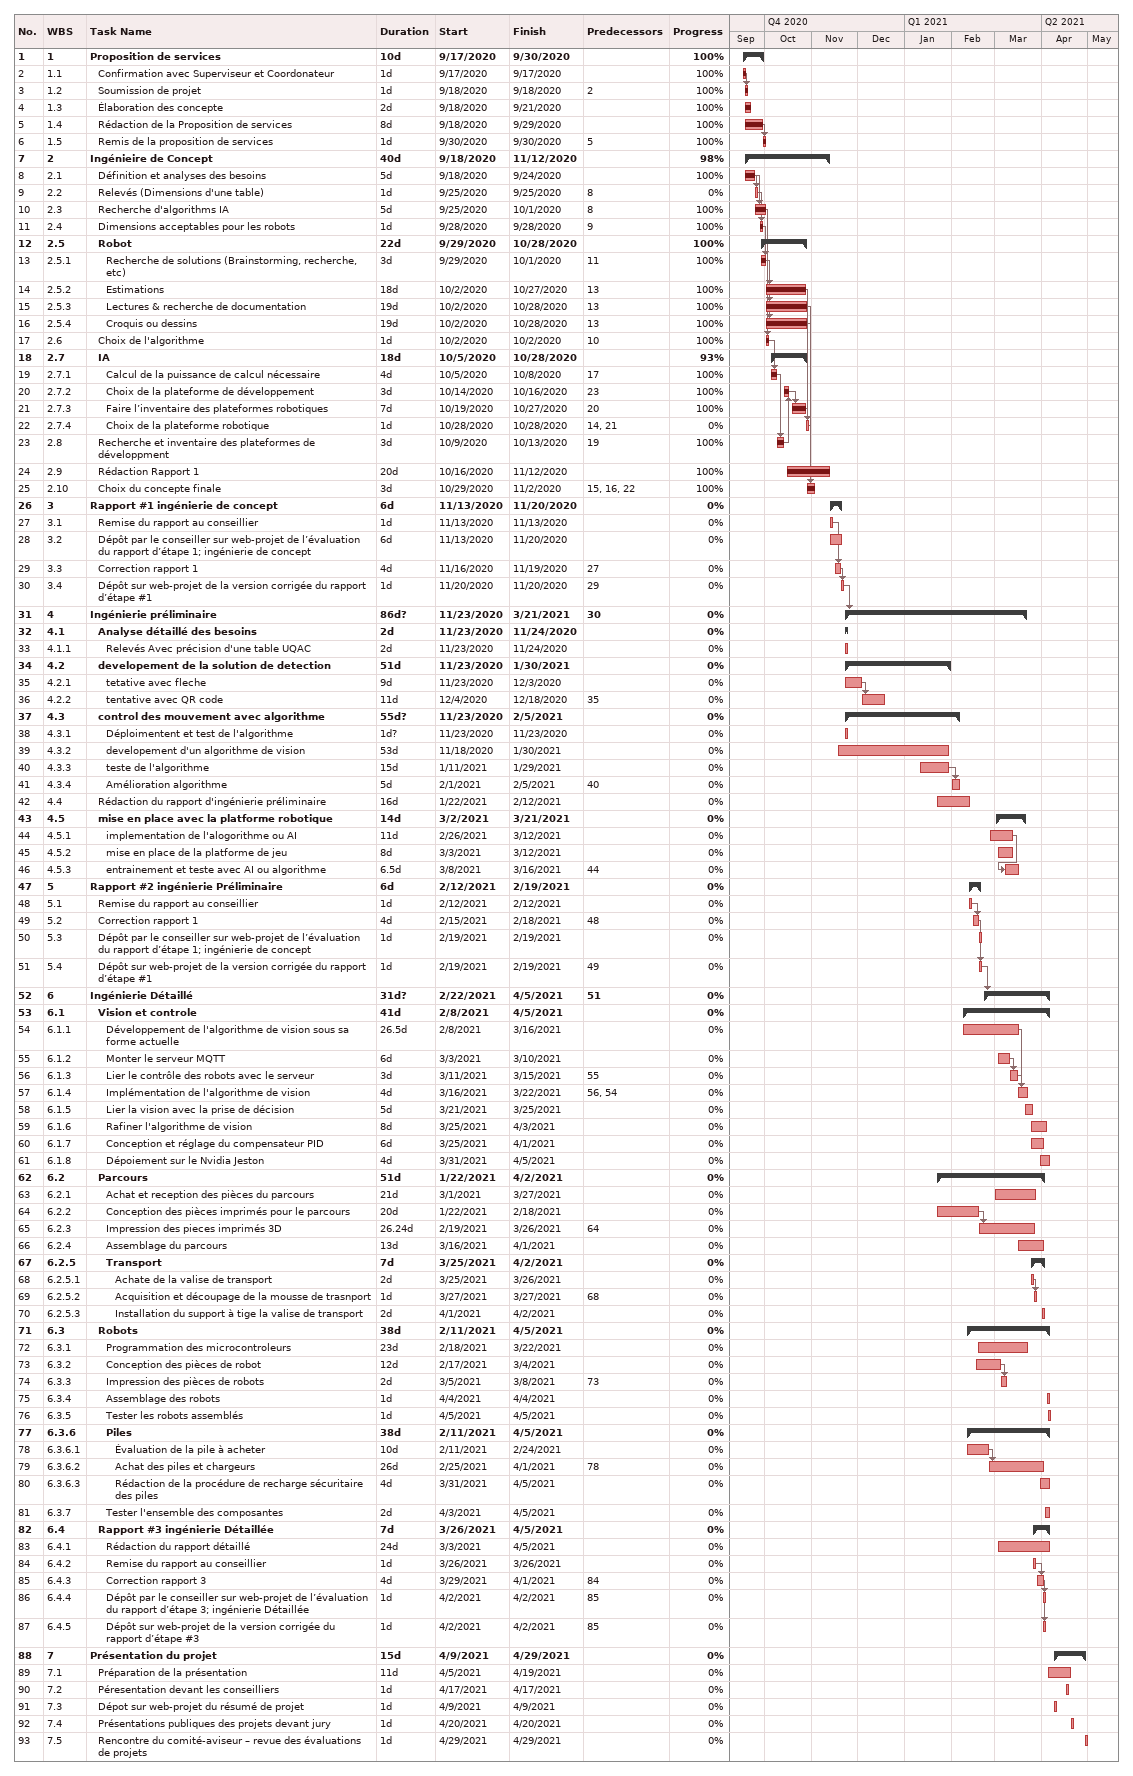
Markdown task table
| ID | WBS | Task | Duration | Start | Finish | Predecessors | % complete |
|---|---|---|---|---|---|---|---|
| 1 | 1 | **Proposition de services** | 10d | 2020-09-17 | 2020-09-30 |  | 100 |
| 2 | 1.1 | Confirmation avec Superviseur et Coordonateur | 1d | 2020-09-17 | 2020-09-17 |  | 100 |
| 3 | 1.2 | Soumission de projet | 1d | 2020-09-18 | 2020-09-18 | 2 | 100 |
| 4 | 1.3 | Élaboration des concepte | 2d | 2020-09-18 | 2020-09-21 |  | 100 |
| 5 | 1.4 | Rédaction de la Proposition de services | 8d | 2020-09-18 | 2020-09-29 |  | 100 |
| 6 | 1.5 | Remis de la proposition de services | 1d | 2020-09-30 | 2020-09-30 | 5 | 100 |
| 7 | 2 | **Ingénieire de Concept** | 40d | 2020-09-18 | 2020-11-12 |  | 98 |
| 8 | 2.1 | Définition et analyses des besoins | 5d | 2020-09-18 | 2020-09-24 |  | 100 |
| 9 | 2.2 | Relevés (Dimensions d'une table) | 1d | 2020-09-25 | 2020-09-25 | 8 | 0 |
| 10 | 2.3 | Recherche d'algorithms IA | 5d | 2020-09-25 | 2020-10-01 | 8 | 100 |
| 11 | 2.4 | Dimensions acceptables pour les robots | 1d | 2020-09-28 | 2020-09-28 | 9 | 100 |
| 12 | 2.5 | **Robot** | 22d | 2020-09-29 | 2020-10-28 |  | 100 |
| 13 | 2.5.1 | Recherche de solutions (Brainstorming, recherche, etc) | 3d | 2020-09-29 | 2020-10-01 | 11 | 100 |
| 14 | 2.5.2 | Estimations | 18d | 2020-10-02 | 2020-10-27 | 13 | 100 |
| 15 | 2.5.3 | Lectures & recherche de documentation | 19d | 2020-10-02 | 2020-10-28 | 13 | 100 |
| 16 | 2.5.4 | Croquis ou dessins | 19d | 2020-10-02 | 2020-10-28 | 13 | 100 |
| 17 | 2.6 | Choix de l'algorithme | 1d | 2020-10-02 | 2020-10-02 | 10 | 100 |
| 18 | 2.7 | **IA** | 18d | 2020-10-05 | 2020-10-28 |  | 93 |
| 19 | 2.7.1 | Calcul de la puissance de calcul nécessaire | 4d | 2020-10-05 | 2020-10-08 | 17 | 100 |
| 20 | 2.7.2 | Choix de la plateforme de développement | 3d | 2020-10-14 | 2020-10-16 | 23 | 100 |
| 21 | 2.7.3 | Faire l’inventaire des plateformes robotiques | 7d | 2020-10-19 | 2020-10-27 | 20 | 100 |
| 22 | 2.7.4 | Choix de la plateforme robotique | 1d | 2020-10-28 | 2020-10-28 | 14, 21 | 0 |
| 23 | 2.8 | Recherche et inventaire des plateformes de développment | 3d | 2020-10-09 | 2020-10-13 | 19 | 100 |
| 24 | 2.9 | Rédaction Rapport 1 | 20d | 2020-10-16 | 2020-11-12 |  | 100 |
| 25 | 2.10 | Choix du concepte finale | 3d | 2020-10-29 | 2020-11-02 | 15, 16, 22 | 100 |
| 26 | 3 | **Rapport #1 ingénierie de concept** | 6d | 2020-11-13 | 2020-11-20 |  | 0 |
| 27 | 3.1 | Remise du rapport au conseillier | 1d | 2020-11-13 | 2020-11-13 |  | 0 |
| 28 | 3.2 | Dépôt par le conseiller sur web-projet de l’évaluation du rapport d’étape 1; ingénierie de concept | 6d | 2020-11-13 | 2020-11-20 |  | 0 |
| 29 | 3.3 | Correction rapport 1 | 4d | 2020-11-16 | 2020-11-19 | 27 | 0 |
| 30 | 3.4 | Dépôt sur web-projet de la version corrigée du rapport d’étape #1 | 1d | 2020-11-20 | 2020-11-20 | 29 | 0 |
| 31 | 4 | **Ingénierie préliminaire** | 86d? | 2020-11-23 | 2021-03-21 | 30 | 0 |
| 32 | 4.1 | **Analyse détaillé des besoins** | 2d | 2020-11-23 | 2020-11-24 |  | 0 |
| 33 | 4.1.1 | Relevés Avec précision d'une table UQAC | 2d | 2020-11-23 | 2020-11-24 |  | 0 |
| 34 | 4.2 | **developement de la solution de detection** | 51d | 2020-11-23 | 2021-01-30 |  | 0 |
| 35 | 4.2.1 | tetative avec fleche | 9d | 2020-11-23 | 2020-12-03 |  | 0 |
| 36 | 4.2.2 | tentative avec QR code | 11d | 2020-12-04 | 2020-12-18 | 35 | 0 |
| 37 | 4.3 | **control des mouvement avec algorithme** | 55d? | 2020-11-23 | 2021-02-05 |  | 0 |
| 38 | 4.3.1 | Déploimentent et test de l'algorithme | 1d? | 2020-11-23 | 2020-11-23 |  | 0 |
| 39 | 4.3.2 | developement d'un algorithme de vision | 53d | 2020-11-18 | 2021-01-30 |  | 0 |
| 40 | 4.3.3 | teste de l'algorithme | 15d | 2021-01-11 | 2021-01-29 |  | 0 |
| 41 | 4.3.4 | Amélioration algorithme | 5d | 2021-02-01 | 2021-02-05 | 40 | 0 |
| 42 | 4.4 | Rédaction du rapport d'ingénierie préliminaire | 16d | 2021-01-22 | 2021-02-12 |  | 0 |
| 43 | 4.5 | **mise en place avec la platforme robotique** | 14d | 2021-03-02 | 2021-03-21 |  | 0 |
| 44 | 4.5.1 | implementation de l'alogorithme ou AI | 11d | 2021-02-26 | 2021-03-12 |  | 0 |
| 45 | 4.5.2 | mise en place de la platforme de jeu | 8d | 2021-03-03 | 2021-03-12 |  | 0 |
| 46 | 4.5.3 | entrainement et teste avec AI ou algorithme | 6.5d | 2021-03-08 | 2021-03-16 | 44 | 0 |
| 47 | 5 | **Rapport #2 ingénierie Préliminaire** | 6d | 2021-02-12 | 2021-02-19 |  | 0 |
| 48 | 5.1 | Remise du rapport au conseillier | 1d | 2021-02-12 | 2021-02-12 |  | 0 |
| 49 | 5.2 | Correction rapport 1 | 4d | 2021-02-15 | 2021-02-18 | 48 | 0 |
| 50 | 5.3 | Dépôt par le conseiller sur web-projet de l’évaluation du rapport d’étape 1; ingénierie de concept | 1d | 2021-02-19 | 2021-02-19 |  | 0 |
| 51 | 5.4 | Dépôt sur web-projet de la version corrigée du rapport d’étape #1 | 1d | 2021-02-19 | 2021-02-19 | 49 | 0 |
| 52 | 6 | **Ingénierie Détaillé** | 31d? | 2021-02-22 | 2021-04-05 | 51 | 0 |
| 53 | 6.1 | **Vision et controle** | 41d | 2021-02-08 | 2021-04-05 |  | 0 |
| 54 | 6.1.1 | Développement de l'algorithme de vision sous sa forme actuelle | 26.5d | 2021-02-08 | 2021-03-16 |  | 0 |
| 55 | 6.1.2 | Monter le serveur MQTT | 6d | 2021-03-03 | 2021-03-10 |  | 0 |
| 56 | 6.1.3 | Lier le contrôle des robots avec le serveur | 3d | 2021-03-11 | 2021-03-15 | 55 | 0 |
| 57 | 6.1.4 | Implémentation de l'algorithme de vision | 4d | 2021-03-16 | 2021-03-22 | 56, 54 | 0 |
| 58 | 6.1.5 | Lier la vision avec la prise de décision | 5d | 2021-03-21 | 2021-03-25 |  | 0 |
| 59 | 6.1.6 | Rafiner l'algorithme de vision | 8d | 2021-03-25 | 2021-04-03 |  | 0 |
| 60 | 6.1.7 | Conception et réglage du compensateur PID | 6d | 2021-03-25 | 2021-04-01 |  | 0 |
| 61 | 6.1.8 | Dépoiement sur le Nvidia Jeston | 4d | 2021-03-31 | 2021-04-05 |  | 0 |
| 62 | 6.2 | **Parcours** | 51d | 2021-01-22 | 2021-04-02 |  | 0 |
| 63 | 6.2.1 | Achat et reception des pièces du parcours | 21d | 2021-03-01 | 2021-03-27 |  | 0 |
| 64 | 6.2.2 | Conception des pièces imprimés pour le parcours | 20d | 2021-01-22 | 2021-02-18 |  | 0 |
| 65 | 6.2.3 | Impression des pieces imprimés 3D | 26.24d | 2021-02-19 | 2021-03-26 | 64 | 0 |
| 66 | 6.2.4 | Assemblage du parcours | 13d | 2021-03-16 | 2021-04-01 |  | 0 |
| 67 | 6.2.5 | **Transport** | 7d | 2021-03-25 | 2021-04-02 |  | 0 |
| 68 | 6.2.5.1 | Achate de la valise de transport | 2d | 2021-03-25 | 2021-03-26 |  | 0 |
| 69 | 6.2.5.2 | Acquisition et découpage de la mousse de trasnport | 1d | 2021-03-27 | 2021-03-27 | 68 | 0 |
| 70 | 6.2.5.3 | Installation du support à tige la valise de transport | 2d | 2021-04-01 | 2021-04-02 |  | 0 |
| 71 | 6.3 | **Robots** | 38d | 2021-02-11 | 2021-04-05 |  | 0 |
| 72 | 6.3.1 | Programmation des microcontroleurs | 23d | 2021-02-18 | 2021-03-22 |  | 0 |
| 73 | 6.3.2 | Conception des pièces de robot | 12d | 2021-02-17 | 2021-03-04 |  | 0 |
| 74 | 6.3.3 | Impression des pièces de robots | 2d | 2021-03-05 | 2021-03-08 | 73 | 0 |
| 75 | 6.3.4 | Assemblage des robots | 1d | 2021-04-04 | 2021-04-04 |  | 0 |
| 76 | 6.3.5 | Tester les robots assemblés | 1d | 2021-04-05 | 2021-04-05 |  | 0 |
| 77 | 6.3.6 | **Piles** | 38d | 2021-02-11 | 2021-04-05 |  | 0 |
| 78 | 6.3.6.1 | Évaluation de la pile à acheter | 10d | 2021-02-11 | 2021-02-24 |  | 0 |
| 79 | 6.3.6.2 | Achat des piles et chargeurs | 26d | 2021-02-25 | 2021-04-01 | 78 | 0 |
| 80 | 6.3.6.3 | Rédaction de la procédure de recharge sécuritaire des piles | 4d | 2021-03-31 | 2021-04-05 |  | 0 |
| 81 | 6.3.7 | Tester l'ensemble des composantes | 2d | 2021-04-03 | 2021-04-05 |  | 0 |
| 82 | 6.4 | **Rapport #3 ingénierie Détaillée** | 7d | 2021-03-26 | 2021-04-05 |  | 0 |
| 83 | 6.4.1 | Rédaction du rapport détaillé | 24d | 2021-03-03 | 2021-04-05 |  | 0 |
| 84 | 6.4.2 | Remise du rapport au conseillier | 1d | 2021-03-26 | 2021-03-26 |  | 0 |
| 85 | 6.4.3 | Correction rapport 3 | 4d | 2021-03-29 | 2021-04-01 | 84 | 0 |
| 86 | 6.4.4 | Dépôt par le conseiller sur web-projet de l’évaluation du rapport d’étape 3; ingénierie Détaillée | 1d | 2021-04-02 | 2021-04-02 | 85 | 0 |
| 87 | 6.4.5 | Dépôt sur web-projet de la version corrigée du rapport d’étape #3 | 1d | 2021-04-02 | 2021-04-02 | 85 | 0 |
| 88 | 7 | **Présentation du projet** | 15d | 2021-04-09 | 2021-04-29 |  | 0 |
| 89 | 7.1 | Préparation de la présentation | 11d | 2021-04-05 | 2021-04-19 |  | 0 |
| 90 | 7.2 | Péresentation devant les conseilliers | 1d | 2021-04-17 | 2021-04-17 |  | 0 |
| 91 | 7.3 | Dépot sur web-projet du résumé de projet | 1d | 2021-04-09 | 2021-04-09 |  | 0 |
| 92 | 7.4 | Présentations publiques des projets devant jury | 1d | 2021-04-20 | 2021-04-20 |  | 0 |
| 93 | 7.5 | Rencontre du comité-aviseur – revue des évaluations de projets | 1d | 2021-04-29 | 2021-04-29 |  | 0 |
